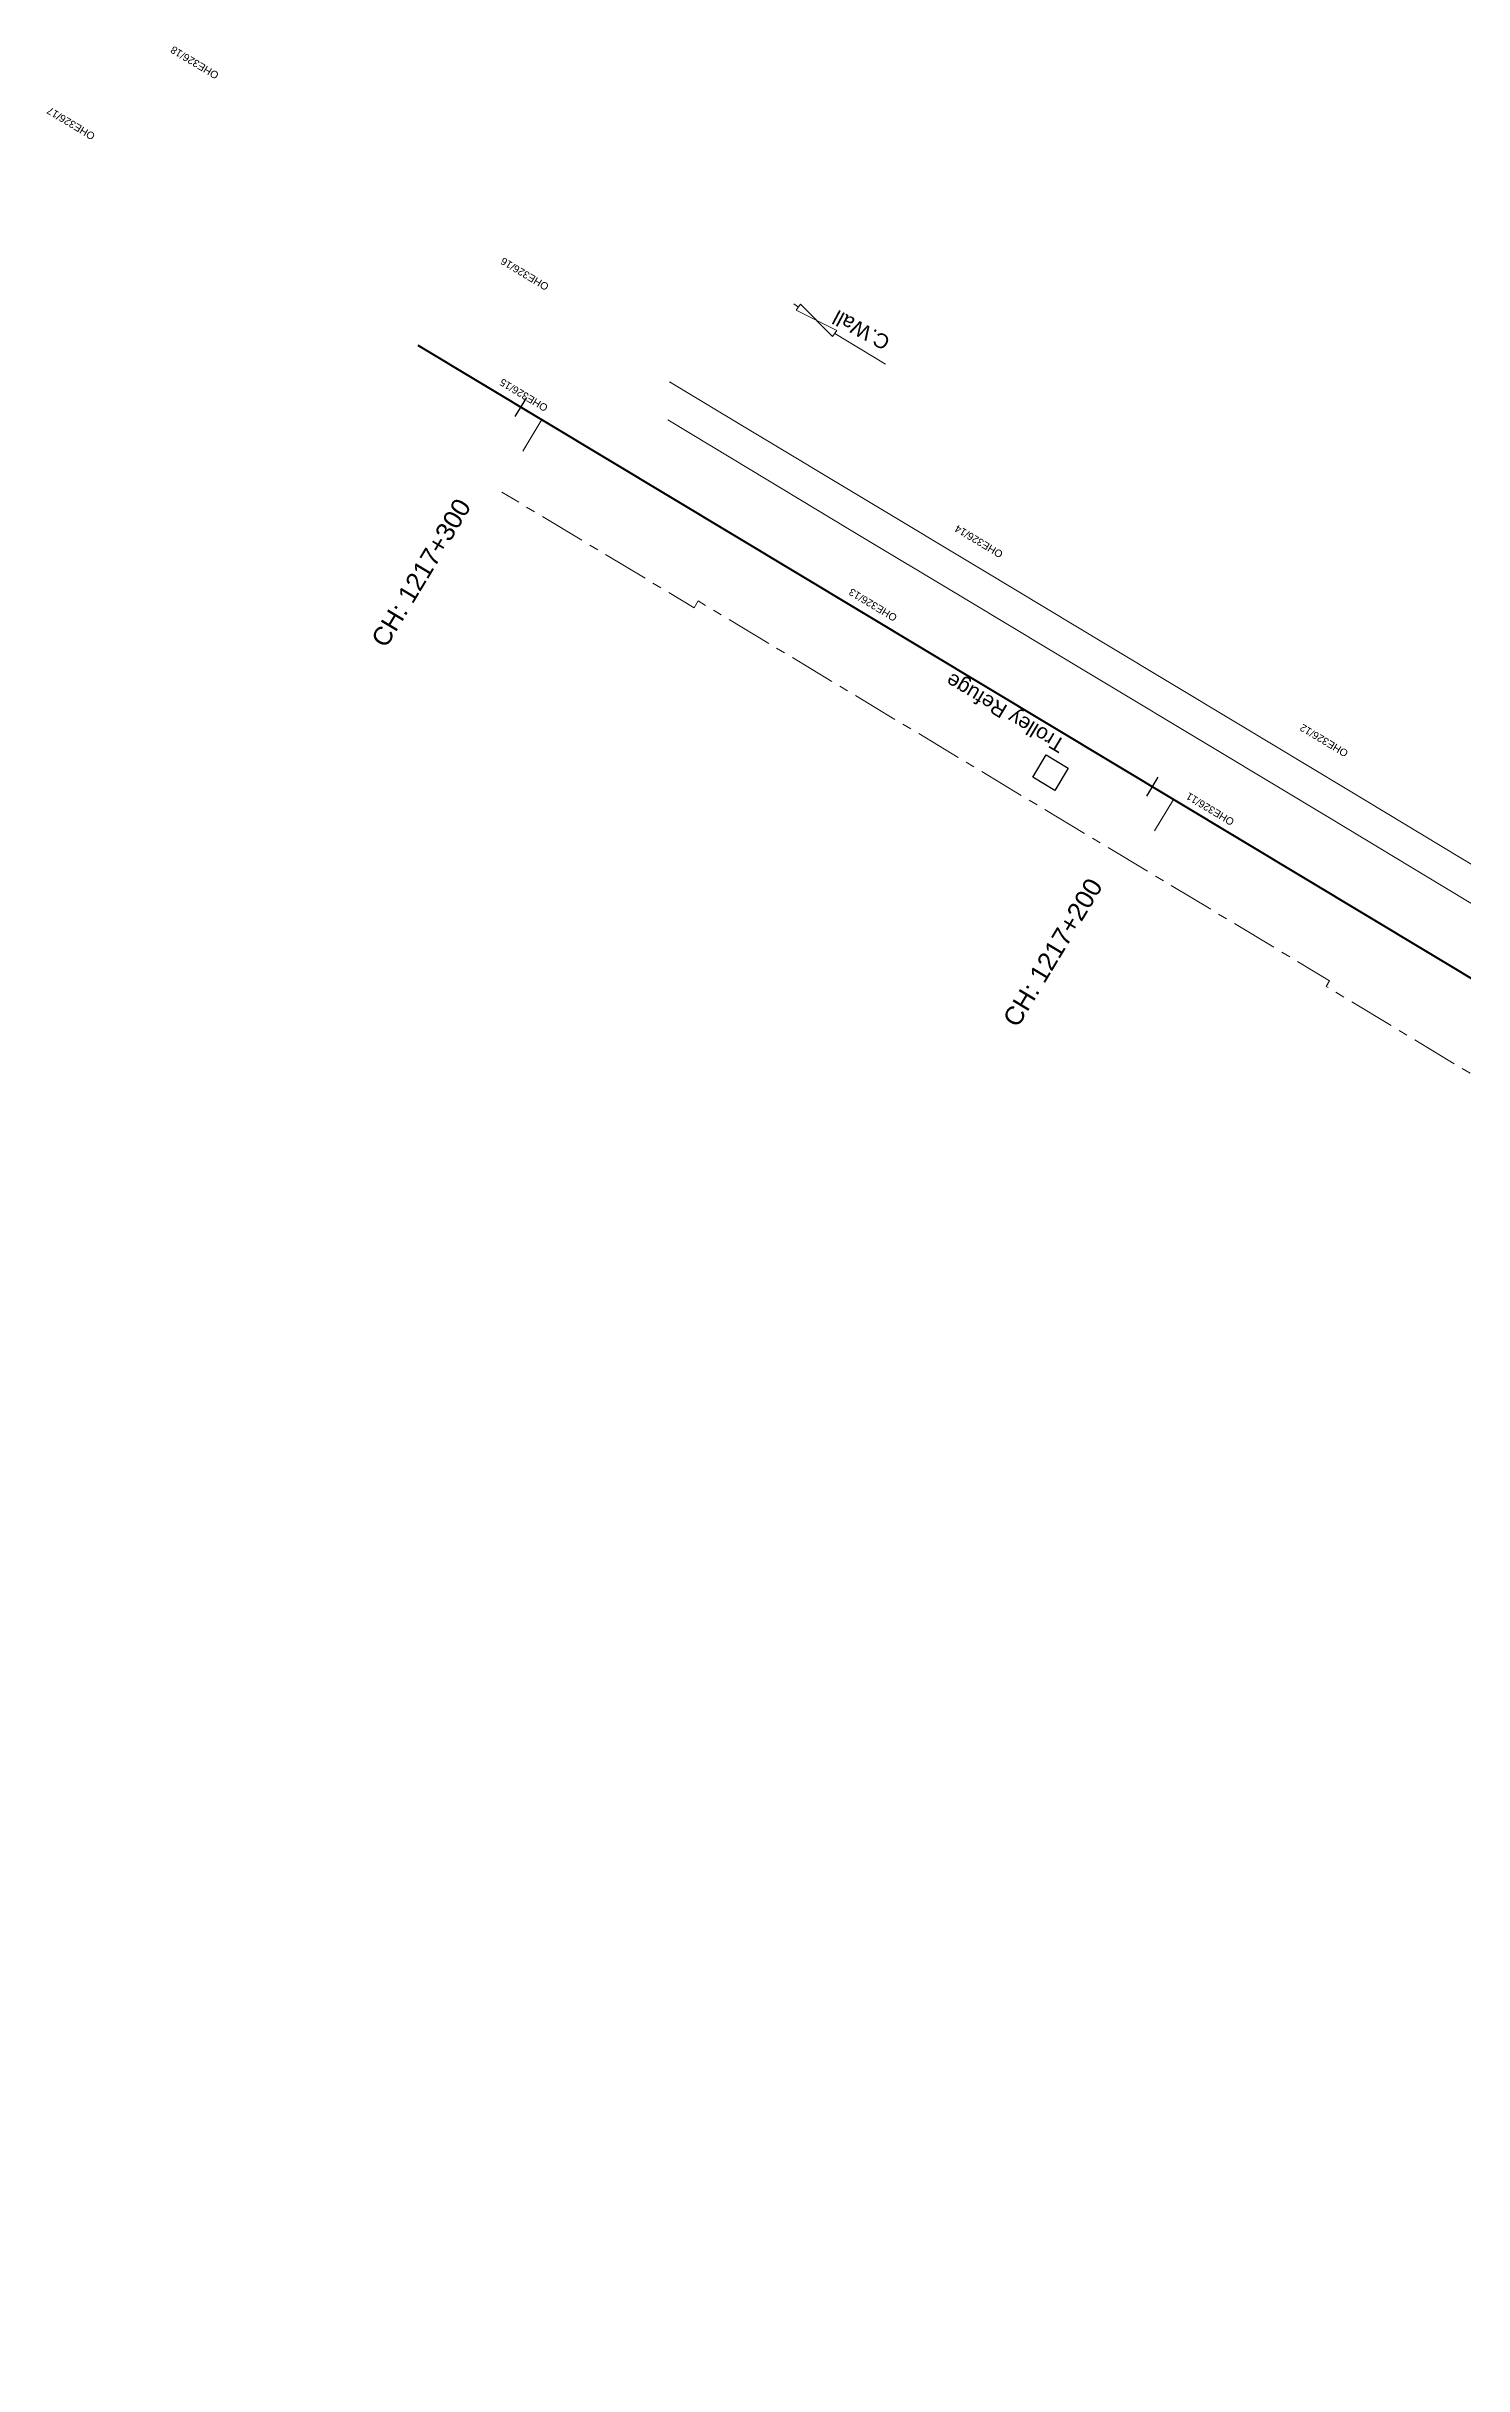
# Model space of a CAD drawing. Header units: metres. Extents: x 622835 to 629437, y 3390046 to 3394575.
# Drawn here: x 622835.2 to 623027.5, y 3394260.8 to 3394575.4 of the extents above; entities that cross this region are included whole.
import ezdxf

# ---------------------------------------------------------------- set-up
doc = ezdxf.new("R2010")
doc.units = ezdxf.units.M
doc.header["$LTSCALE"] = 2
doc.header["$MEASUREMENT"] = 0
doc.linetypes.add('CENTER', pattern=[2, 1.25, -0.25, 0.25, -0.25])
doc.linetypes.add('CENTER2', pattern=[1.125, 0.75, -0.125, 0.125, -0.125])
for name, color, linetype, lineweight in [('C-ALIG-DG-LINE', 1, 'CENTER2', 70), ('C-ALIG-LABL-DG', 1, 'Continuous', 25), ('Compound Wall', 7, 'Continuous', 13), ('Gate', 7, 'Continuous', 13), ('IR Cut & Connection', 190, 'Continuous', 0), ('Proposed Chainage', 10, 'Continuous', 0), ('RLY BOUNDARY', 32, 'CENTER', 0), ('Text', 7, 'Continuous', 0)]:
    doc.layers.add(name, color=color, linetype=linetype, lineweight=lineweight)
doc.layers.add('OHE MAST TEXT', color=251, linetype='Continuous')
doc.layers.add('Trolley Refuse', color=10, linetype='Continuous')
doc.styles.add('ARIAL', font='arial.ttf')
doc.styles.get("Standard").update_dxf_attribs({"font": 'arial.ttf'})

# ---------------------------------------------------------------- blocks, each defined once
blk = doc.blocks.new('GT')
at = {"layer": 'Gate', "lineweight": 0}
for p, q in [((-0.5, -0.5), (-0.5, 0.5)), ((-0.5, 0.5), (0.5, -0.5)), ((0.5, 0.5), (0.5, -0.5))]:
    blk.add_line(p, q, dxfattribs=at)
at = {"layer": 'Gate', "lineweight": 0, "flags": 128}
blk.add_lwpolyline([(0.5, 0.5), (-0.5, -0.5)], dxfattribs=at)
blk = doc.blocks.new('Tick Hor')
blk.add_lwpolyline([(-0.5, 0), (0.5, 0)])

msp = doc.modelspace()

# ---------------------------------------------------------------- linework, layer by layer
at = {"layer": 'C-ALIG-DG-LINE', "color": 1, "linetype": 'Continuous', "lineweight": 50, "flags": 128}
msp.add_lwpolyline([(623383.3956, 3394235.7723), (622885.6811, 3394534.8752)], dxfattribs=at)
at = {"layer": 'Compound Wall', "flags": 128}
for points in [[(622937.2818, 3394540.0521), (622936.6372, 3394540.4933)], [(622942.1998, 3394536.4798), (622949.1098, 3394532.336)]]:
    msp.add_lwpolyline(points, dxfattribs=at)
at = {"layer": 'IR Cut & Connection', "color": 7, "lineweight": 0, "flags": 128}
for points in [[(623146.95, 3394393.1605), (623130.0888, 3394403.3968), (623113.3408, 3394413.3933), (623096.3297, 3394423.5464), (623060.1324, 3394445.5133), (623043.7242, 3394455.3836), (623027.2188, 3394465.3123), (623011.691, 3394474.6544), (622996.3704, 3394483.8718), (622979.3683, 3394494.0928), (622962.2959, 3394504.3561), (622946.5674, 3394513.8128), (622930.8064, 3394523.2891), (622919.7902, 3394529.9134)], [(623145.7875, 3394388.6724), (623127.8563, 3394399.4345), (623110.9857, 3394409.4848), (623094.1208, 3394419.5316), (623057.9719, 3394441.4829), (623041.3756, 3394451.4746), (623024.7807, 3394461.4654), (623009.3463, 3394470.7524), (622993.9116, 3394480.0396), (622977.0232, 3394490.1904), (622960.1352, 3394500.341), (622944.2224, 3394509.9102), (622928.3098, 3394519.4794), (622919.5391, 3394524.7565)]]:
    msp.add_lwpolyline(points, dxfattribs=at)
at = {"layer": 'Proposed Chainage', "linetype": 'Continuous', "lineweight": 0, "flags": 128}
for points in [[(622899.8853, 3394520.5057), (622902.4607, 3394524.7914)], [(622985.5985, 3394468.9961), (622988.174, 3394473.2818)]]:
    msp.add_lwpolyline(points, dxfattribs=at)
at = {"layer": 'RLY BOUNDARY', "lineweight": 20, "ltscale": 2.5, "flags": 128}
msp.add_lwpolyline([(623136.8532, 3394373.2175), (623095.618, 3394398.0838), (623094.5072, 3394396.243), (623008.8839, 3394447.911), (623009.3425, 3394448.6737), (622923.67, 3394500.1921), (622923.1188, 3394499.275), (622897.0345, 3394514.9539)], dxfattribs=at)
at = {"layer": 'Trolley Refuse'}
msp.add_lwpolyline([(622970.8743, 3394479.303), (622973.8743, 3394477.5002), (622972.0714, 3394474.5002), (622969.0715, 3394476.3031)], close=True, dxfattribs=at)
msp.add_lwpolyline([(622970.8743, 3394479.303), (622973.8743, 3394477.5002), (622972.0714, 3394474.5002), (622969.0715, 3394476.3031)], close=True, dxfattribs=at)

# ---------------------------------------------------------------- block references
at = {"layer": 'C-ALIG-LABL-DG', "color": 1, "linetype": 'Continuous', "lineweight": 25, "xscale": 3, "yscale": 3, "zscale": 3, "rotation": 238.9961273615629}
for p in [(622899.5816, 3394526.5216), (622985.2948, 3394475.012)]:
    msp.add_blockref('Tick Hor', p, dxfattribs=at)
at = {"layer": 'Gate', "xscale": 6.078428244952751, "yscale": 0.9997814889079444, "zscale": 2.465177486705362, "rotation": 324.2828111673959}
msp.add_blockref('GT', (622939.7408, 3394538.2659), dxfattribs=at)

# ---------------------------------------------------------------- texts
at = {"layer": 'C-ALIG-LABL-DG', "color": 1, "lineweight": 25, "style": 'ARIAL'}
for s, p in [('CH: 1217+300', (622881.3084, 3394493.6895)), ('CH: 1217+200', (622967.0224, 3394442.1794))]:
    msp.add_text(s, height=2.5, rotation=58.996127, dxfattribs=at).set_placement(p)
at = {"layer": 'OHE MAST TEXT'}
for s, p in [('OHE326/18', (622858.7221, 3394571.7792)), ('OHE326/17', (622841.9344, 3394563.5203)), ('OHE326/16', (622903.5114, 3394543.1041)), ('OHE326/15', (622903.3847, 3394526.6712)), ('OHE326/14', (622965.1411, 3394506.8148)), ('OHE326/13', (622950.7691, 3394498.2047)), ('OHE326/12', (623011.9761, 3394479.8095)), ('OHE326/11', (622996.5236, 3394470.5065))]:
    msp.add_text(s, height=1, rotation=149, dxfattribs=at).set_placement(p)
at = {"layer": 'Text'}
msp.add_text('C.Wall', height=2, rotation=151.93744, dxfattribs=at).set_placement((622949.8927, 3394535.8806))
at = {"layer": 'Trolley Refuse', "style": 'ARIAL'}
msp.add_text('Trolley Refuge', height=2, rotation=149.17669, dxfattribs=at).set_placement((622973.658, 3394481.2082))

doc.saveas('drawing.dxf')
